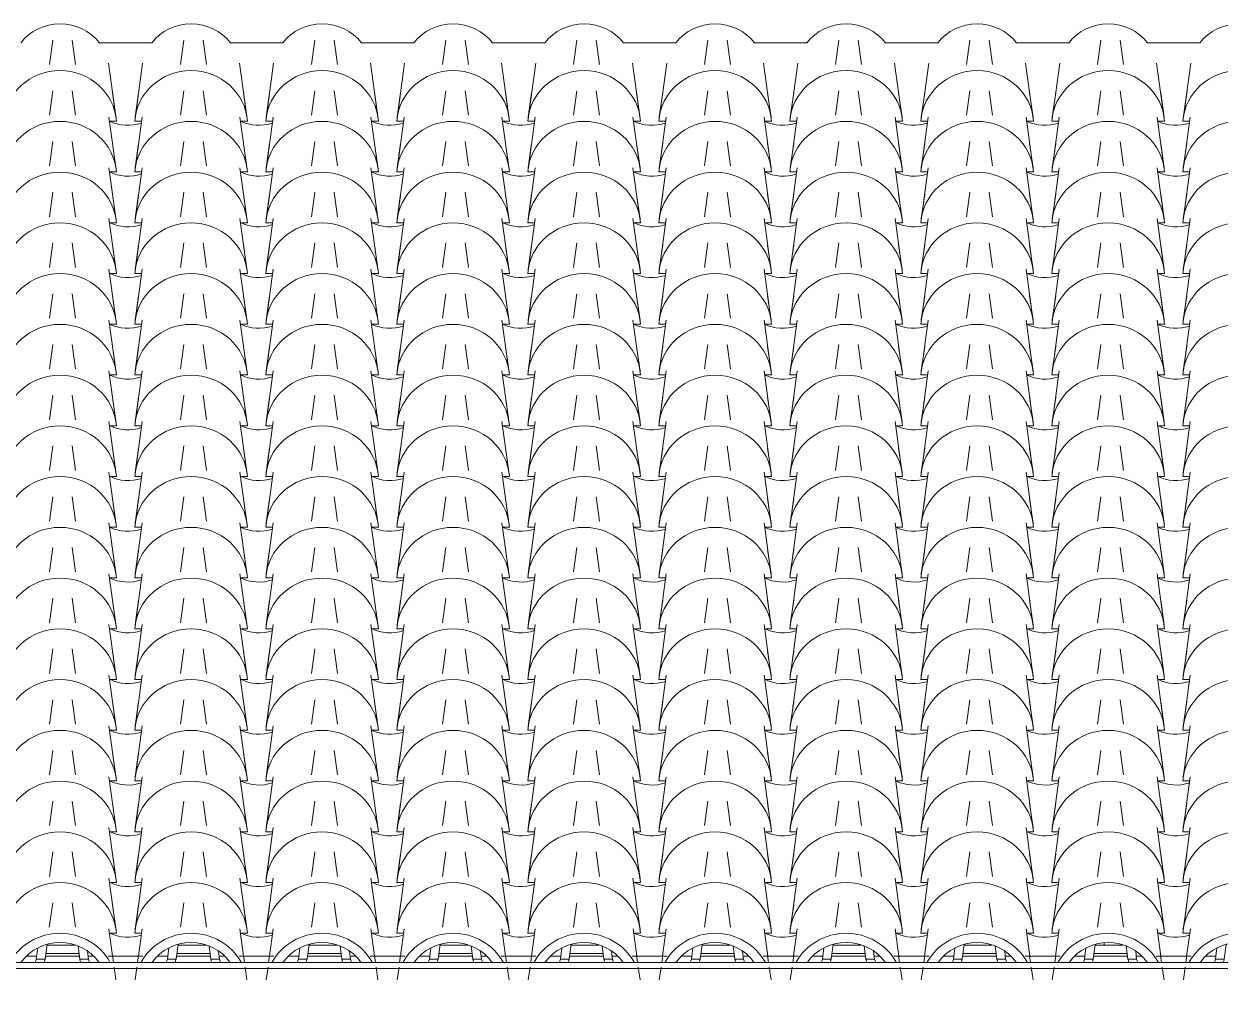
# Model space of a CAD drawing. Header units: millimetres. Extents: x -23833 to 62003, y -3000 to 6760.
# Drawn here: x 31029 to 33520, y 3703 to 5725 of the extents above; entities that cross this region are included whole.
import ezdxf

# ---------------------------------------------------------------- set-up
doc = ezdxf.new("R2010")
doc.units = ezdxf.units.MM
for name, color, linetype, lineweight in [('A-GLAZ-CURT', 52, 'Continuous', 9), ('A-GLAZ-CWMG', 51, 'Continuous', 9), ('A-ROOF-OTLN', 132, 'Continuous', 9)]:
    doc.layers.add(name, color=color, linetype=linetype, lineweight=lineweight)

# ---------------------------------------------------------------- blocks, each defined once
blk = doc.blocks.new('Rectangular Mullion - Ripa-V267-FACHADA FRONTAL')
at = {"layer": 'A-GLAZ-CWMG'}
for p, q in [((-3868.3, 3789.5), (-3937.4, 3789.5)), ((-3877, 3806.8), (-3935.1, 3806.8)), ((-3595.5, 3789.5), (-3664.6, 3789.5)), ((-3604.2, 3806.8), (-3662.2, 3806.8)), ((-3322.7, 3789.5), (-3391.8, 3789.5)), ((-3331.4, 3806.8), (-3389.4, 3806.8)), ((-3049.8, 3789.5), (-3118.9, 3789.5)), ((-3058.6, 3806.8), (-3116.6, 3806.8)), ((-2777, 3789.5), (-2846.1, 3789.5)), ((-2785.7, 3806.8), (-2843.8, 3806.8)), ((-2504.2, 3789.5), (-2573.3, 3789.5)), ((-2512.9, 3806.8), (-2571, 3806.8)), ((-2231.4, 3789.5), (-2300.5, 3789.5)), ((-2240.1, 3806.8), (-2298.1, 3806.8)), ((-1958.6, 3789.5), (-2027.7, 3789.5)), ((-1967.3, 3806.8), (-2025.3, 3806.8)), ((-1685.7, 3789.5), (-1754.8, 3789.5)), ((-1694.5, 3806.8), (-1752.5, 3806.8))]:
    blk.add_line(p, q, dxfattribs=at)
blk = doc.blocks.new('Rectangular Mullion - Caibro-V287-FACHADA FRONTAL')
at = {"layer": 'A-GLAZ-CWMG'}
for p, q in [((-1733.7, 3806.8), (-1733.7, 3811.1)), ((-1783.7, 3663.5), (-1783.7, 3606)), ((-1733.7, 3663.5), (-1783.7, 3663.5)), ((-1733.7, 3606), (-1733.7, 3663.5)), ((-1783.7, 3606), (-1733.7, 3606))]:
    blk.add_line(p, q, dxfattribs=at)
blk = doc.blocks.new('COLONIAL BASE - COLONIAL BASE-4234113-FACHADA FRONTAL')
at = {"layer": 'A-GLAZ-CURT'}
for p, q in [((-7702.3, 3895), (-7695.2, 3844.2)), ((-7476.7, 3844.2), (-7469.5, 3895)), ((-7563.9, 3783.5), (-7556.2, 3840.3)), ((-7352.6, 3840.3), (-7345, 3783.5)), ((-7689.8, 3804.2), (-7686.1, 3777.3)), ((-7668.1, 3777.3), (-7670, 3793.5)), ((-7503.8, 3777.3), (-7500.9, 3800.8)), ((-7485.7, 3777.3), (-7481.5, 3808.1)), ((-7686.1, 3777.3), (-7668.1, 3777.3)), ((-7567, 3761.1), (-7570.8, 3734.2)), ((-7563.7, 3785), (-7565.7, 3770.8)), ((-7503.8, 3777.3), (-7485.7, 3777.3)), ((-7343.2, 3770.8), (-7345.2, 3785)), ((-7338, 3734.2), (-7341.8, 3761.1))]:
    blk.add_line(p, q, dxfattribs=at)
for centre, major_axis, start_param, end_param in [((-7454.4, 3718.8), (117.5, 0), 0.484254, 2.657338), ((-7454.4, 3718.8), (97.5, 0), 0.592752, 2.548841), ((-7585.9, 3799.1), (102.8, 0), 3.36491, 3.43477), ((-7585.9, 3799.1), (85.3, 0), 3.411763, 3.497793), ((-7585.9, 3799.1), (85.3, 0), 5.926985, 6.013015), ((-7585.9, 3799.1), (102.8, 0), 5.990008, 6.059868)]:
    blk.add_ellipse(centre, major_axis=major_axis, ratio=0.957826, start_param=start_param, end_param=end_param, dxfattribs=at)
blk = doc.blocks.new('COLONIAL BASE - COLONIAL BASE-V310-FACHADA FRONTAL')
at = {"layer": 'A-GLAZ-CURT'}
for p, q in [((-7156.7, 4000.7), (-7149.6, 3949.8)), ((-6931, 3949.8), (-6923.9, 4000.7)), ((-7026, 3831.6), (-7010.6, 3946)), ((-6807, 3946), (-6791.5, 3831.6)), ((-7018, 3890.7), (-7025.2, 3839.9)), ((-6792.4, 3839.9), (-6799.5, 3890.7)), ((-7011.7, 3831.6), (-7026, 3831.6)), ((-6791.5, 3831.6), (-6805.8, 3831.6))]:
    blk.add_line(p, q, dxfattribs=at)
for centre, major_axis, start_param, end_param in [((-6908.8, 3824.4), (117.5, 0), 0.063873, 3.077719), ((-7040.3, 3904.7), (85.3, 0), 4.242096, 5.050923)]:
    blk.add_ellipse(centre, major_axis=major_axis, ratio=0.957826, start_param=start_param, end_param=end_param, dxfattribs=at)
blk = doc.blocks.new('COLONIAL BASE - COLONIAL BASE-V313-FACHADA FRONTAL')
at = {"layer": 'A-GLAZ-CURT'}
for p, q in [((-3882.8, 4000.7), (-3875.7, 3949.8)), ((-3657.2, 3949.8), (-3650.1, 4000.7)), ((-3752.2, 3831.6), (-3736.7, 3946)), ((-3533.2, 3946), (-3517.7, 3831.6)), ((-3744.2, 3890.7), (-3751.3, 3839.9)), ((-3518.5, 3839.9), (-3525.7, 3890.7)), ((-3737.9, 3831.6), (-3752.2, 3831.6)), ((-3517.7, 3831.6), (-3532, 3831.6))]:
    blk.add_line(p, q, dxfattribs=at)
for centre, major_axis, start_param, end_param in [((-3634.9, 3824.4), (117.5, 0), 0.063873, 3.077719), ((-3766.4, 3904.7), (85.3, 0), 4.242096, 5.050923)]:
    blk.add_ellipse(centre, major_axis=major_axis, ratio=0.957826, start_param=start_param, end_param=end_param, dxfattribs=at)
blk = doc.blocks.new('COLONIAL BASE - COLONIAL BASE-V315-FACHADA FRONTAL')
at = {"layer": 'A-GLAZ-CURT'}
for p, q in [((-2791.6, 3895), (-2784.4, 3844.2)), ((-2565.9, 3844.2), (-2558.8, 3895)), ((-2653.1, 3783.5), (-2645.4, 3840.3)), ((-2441.9, 3840.3), (-2434.2, 3783.5)), ((-2779, 3804.2), (-2775.4, 3777.3)), ((-2757.3, 3777.3), (-2759.3, 3793.5)), ((-2593, 3777.3), (-2590.2, 3800.8)), ((-2575, 3777.3), (-2570.8, 3808.1)), ((-2775.4, 3777.3), (-2757.3, 3777.3)), ((-2656.3, 3761.1), (-2660, 3734.2)), ((-2652.9, 3785), (-2654.9, 3770.8)), ((-2593, 3777.3), (-2575, 3777.3)), ((-2432.4, 3770.8), (-2434.4, 3785)), ((-2427.3, 3734.2), (-2431.1, 3761.5))]:
    blk.add_line(p, q, dxfattribs=at)
for centre, major_axis, start_param, end_param in [((-2543.7, 3718.8), (117.5, 0), 0.484254, 2.657338), ((-2543.7, 3718.8), (97.5, 0), 0.592752, 2.548841), ((-2675.2, 3799.1), (102.8, 0), 3.36491, 3.43477), ((-2675.2, 3799.1), (85.3, 0), 3.411763, 3.497793), ((-2675.2, 3799.1), (85.3, 0), 5.926985, 6.013015), ((-2675.2, 3799.1), (102.8, 0), 5.990008, 6.059868)]:
    blk.add_ellipse(centre, major_axis=major_axis, ratio=0.957826, start_param=start_param, end_param=end_param, dxfattribs=at)
blk = doc.blocks.new('COLONIAL BASE - COLONIAL BASE-V318-FACHADA FRONTAL')
at = {"layer": 'A-GLAZ-CURT'}
for p, q in [((-1973.1, 4000.7), (-1966, 3949.8)), ((-1747.4, 3949.8), (-1740.3, 4000.7)), ((-1842.5, 3831.6), (-1827, 3946)), ((-1623.4, 3946), (-1607.9, 3831.6)), ((-1834.5, 3890.7), (-1841.6, 3839.9)), ((-1608.8, 3839.9), (-1615.9, 3890.7)), ((-1828.1, 3831.6), (-1842.5, 3831.6)), ((-1620.5, 3831.6), (-1622.2, 3831.6)), ((-1607.9, 3831.6), (-1620, 3831.6))]:
    blk.add_line(p, q, dxfattribs=at)
for centre, major_axis, start_param, end_param in [((-1725.2, 3824.4), (117.5, 0), 0.063873, 3.077719), ((-1856.7, 3904.7), (85.3, 0), 4.242096, 5.050923)]:
    blk.add_ellipse(centre, major_axis=major_axis, ratio=0.957826, start_param=start_param, end_param=end_param, dxfattribs=at)
blk = doc.blocks.new('COLONIAL BASE - COLONIAL BASE-V314-FACHADA FRONTAL')
at = {"layer": 'A-GLAZ-CURT'}
for p, q in [((-7975.1, 5691.3), (-7968, 5640.5)), ((-7749.5, 5640.5), (-7742.4, 5691.3)), ((-7844.5, 5522.3), (-7828.1, 5643.1)), ((-7626.3, 5643.1), (-7610, 5522.3)), ((-7836.5, 5581.4), (-7843.6, 5530.5)), ((-7610.9, 5530.5), (-7618, 5581.4)), ((-7830.2, 5522.3), (-7844.5, 5522.3)), ((-7610, 5522.3), (-7624.3, 5522.3))]:
    blk.add_line(p, q, dxfattribs=at)
for centre, major_axis, start_param, end_param in [((-7727.2, 5626.4), (102.8, 0), 0.648016, 2.493576), ((-7727.2, 5515.1), (117.5, 0), 0.063873, 3.077719), ((-7858.8, 5595.4), (85.3, 0), 4.242096, 5.050923)]:
    blk.add_ellipse(centre, major_axis=major_axis, ratio=0.957826, start_param=start_param, end_param=end_param, dxfattribs=at)
blk = doc.blocks.new('COLONIAL BASE - COLONIAL BASE-V324-FACHADA FRONTAL')
at = {"layer": 'A-GLAZ-CURT'}
for p, q in [((-3882.8, 5691.3), (-3875.7, 5640.5)), ((-3657.2, 5640.5), (-3650.1, 5691.3)), ((-3752.2, 5522.3), (-3735.8, 5643.1)), ((-3534, 5643.1), (-3517.7, 5522.3)), ((-3744.2, 5581.4), (-3751.3, 5530.5)), ((-3518.5, 5530.5), (-3525.7, 5581.4)), ((-3737.9, 5522.3), (-3752.2, 5522.3)), ((-3517.7, 5522.3), (-3532, 5522.3))]:
    blk.add_line(p, q, dxfattribs=at)
for centre, major_axis, start_param, end_param in [((-3634.9, 5626.4), (102.8, 0), 0.648016, 2.493576), ((-3634.9, 5515.1), (117.5, 0), 0.063873, 3.077719), ((-3766.4, 5595.4), (85.3, 0), 4.242096, 5.050923)]:
    blk.add_ellipse(centre, major_axis=major_axis, ratio=0.957826, start_param=start_param, end_param=end_param, dxfattribs=at)
blk = doc.blocks.new('COLONIAL BASE - COLONIAL BASE-V325-FACHADA FRONTAL')
at = {"layer": 'A-GLAZ-CURT'}
for p, q in [((-1973.1, 5691.3), (-1966, 5640.5)), ((-1747.4, 5640.5), (-1740.3, 5691.3)), ((-1842.5, 5522.3), (-1826.1, 5643.1)), ((-1624.3, 5643.1), (-1607.9, 5522.3)), ((-1834.5, 5581.4), (-1841.6, 5530.5)), ((-1608.8, 5530.5), (-1615.9, 5581.4)), ((-1828.1, 5522.3), (-1842.5, 5522.3)), ((-1620.5, 5522.3), (-1622.2, 5522.3)), ((-1607.9, 5522.3), (-1620, 5522.3))]:
    blk.add_line(p, q, dxfattribs=at)
for centre, major_axis, start_param, end_param in [((-1725.2, 5626.4), (102.8, 0), 0.648016, 2.493576), ((-1725.2, 5515.1), (117.5, 0), 0.063873, 3.077719), ((-1856.7, 5595.4), (85.3, 0), 4.242096, 5.050923)]:
    blk.add_ellipse(centre, major_axis=major_axis, ratio=0.957826, start_param=start_param, end_param=end_param, dxfattribs=at)

msp = doc.modelspace()

# ---------------------------------------------------------------- linework, layer by layer
at = {"layer": 'A-ROOF-OTLN'}
for p, q in [((31185.101, 5685.522), (31296.298, 5685.522)), ((31457.922, 5685.522), (31569.119, 5685.522)), ((31730.743, 5685.522), (31841.939, 5685.522)), ((32003.563, 5685.522), (32114.76, 5685.522)), ((32276.384, 5685.522), (32387.58, 5685.522)), ((32549.204, 5685.522), (32660.401, 5685.522)), ((32822.025, 5685.522), (32933.221, 5685.522)), ((33094.845, 5685.522), (33206.042, 5685.522)), ((33367.666, 5685.522), (33478.862, 5685.522)), ((37396.667, 3770.822), (26756.667, 3770.822)), ((31055.007, 3783.522), (31034.735, 3783.522)), ((31144.552, 3783.522), (31073.835, 3783.522)), ((31173.844, 3783.522), (31163.399, 3783.522)), ((31276.934, 3783.522), (31204.481, 3783.522)), ((31327.827, 3783.522), (31307.556, 3783.522)), ((31417.373, 3783.522), (31346.655, 3783.522)), ((31446.664, 3783.522), (31436.22, 3783.522)), ((31549.754, 3783.522), (31477.302, 3783.522)), ((31600.648, 3783.522), (31580.376, 3783.522)), ((31690.193, 3783.522), (31619.476, 3783.522)), ((31719.485, 3783.522), (31709.04, 3783.522)), ((31822.575, 3783.522), (31750.122, 3783.522)), ((31873.468, 3783.522), (31853.197, 3783.522)), ((31963.014, 3783.522), (31892.296, 3783.522)), ((31992.306, 3783.522), (31981.861, 3783.522)), ((32095.395, 3783.522), (32022.943, 3783.522)), ((32146.289, 3783.522), (32126.017, 3783.522)), ((32235.834, 3783.522), (32165.117, 3783.522)), ((32265.126, 3783.522), (32254.681, 3783.522)), ((32368.216, 3783.522), (32295.763, 3783.522)), ((32419.109, 3783.522), (32398.838, 3783.522)), ((32508.655, 3783.522), (32437.937, 3783.522)), ((32537.947, 3783.522), (32527.502, 3783.522)), ((32641.036, 3783.522), (32568.584, 3783.522)), ((32691.93, 3783.522), (32671.658, 3783.522)), ((32781.475, 3783.522), (32710.758, 3783.522)), ((32810.767, 3783.522), (32800.322, 3783.522)), ((32913.857, 3783.522), (32841.404, 3783.522)), ((32964.75, 3783.522), (32944.479, 3783.522)), ((33054.296, 3783.522), (32983.579, 3783.522)), ((33083.588, 3783.522), (33073.143, 3783.522)), ((33186.678, 3783.522), (33114.225, 3783.522)), ((33237.571, 3783.522), (33217.299, 3783.522)), ((33327.116, 3783.522), (33256.874, 3783.522)), ((33356.408, 3783.522), (33345.963, 3783.522)), ((33459.498, 3783.522), (33387.045, 3783.522)), ((33510.391, 3783.522), (33490.12, 3783.522)), ((37396.667, 3758.122), (26756.667, 3758.122))]:
    msp.add_line(p, q, dxfattribs=at)

# ---------------------------------------------------------------- block references
at = {"layer": 'A-GLAZ-CURT'}
for name, p in [('COLONIAL BASE - COLONIAL BASE-V314-FACHADA FRONTAL', (38831.534, 0)), ('COLONIAL BASE - COLONIAL BASE-V324-FACHADA FRONTAL', (35012.047, 0)), ('COLONIAL BASE - COLONIAL BASE-V314-FACHADA FRONTAL', (39377.175, 0)), ('COLONIAL BASE - COLONIAL BASE-V314-FACHADA FRONTAL', (39649.996, 0)), ('COLONIAL BASE - COLONIAL BASE-V314-FACHADA FRONTAL', (39922.816, 0)), ('COLONIAL BASE - COLONIAL BASE-V314-FACHADA FRONTAL', (40195.637, 0)), ('COLONIAL BASE - COLONIAL BASE-V314-FACHADA FRONTAL', (40468.457, 0)), ('COLONIAL BASE - COLONIAL BASE-V314-FACHADA FRONTAL', (40741.278, 0)), ('COLONIAL BASE - COLONIAL BASE-V325-FACHADA FRONTAL', (35012.047, 0)), ('COLONIAL BASE - COLONIAL BASE-V314-FACHADA FRONTAL', (41286.919, 0)), ('COLONIAL BASE - COLONIAL BASE-V310-FACHADA FRONTAL', (38013.073, 1585)), ('COLONIAL BASE - COLONIAL BASE-V313-FACHADA FRONTAL', (35012.047, 1585)), ('COLONIAL BASE - COLONIAL BASE-V310-FACHADA FRONTAL', (38558.714, 1585)), ('COLONIAL BASE - COLONIAL BASE-V310-FACHADA FRONTAL', (38831.534, 1585)), ('COLONIAL BASE - COLONIAL BASE-V310-FACHADA FRONTAL', (39104.355, 1585)), ('COLONIAL BASE - COLONIAL BASE-V310-FACHADA FRONTAL', (39377.175, 1585)), ('COLONIAL BASE - COLONIAL BASE-V310-FACHADA FRONTAL', (39649.996, 1585)), ('COLONIAL BASE - COLONIAL BASE-V310-FACHADA FRONTAL', (39922.816, 1585)), ('COLONIAL BASE - COLONIAL BASE-V318-FACHADA FRONTAL', (35012.047, 1585)), ('COLONIAL BASE - COLONIAL BASE-V310-FACHADA FRONTAL', (40468.457, 1585)), ('COLONIAL BASE - COLONIAL BASE-V310-FACHADA FRONTAL', (38013.073, 1479.333)), ('COLONIAL BASE - COLONIAL BASE-V313-FACHADA FRONTAL', (35012.047, 1479.333)), ('COLONIAL BASE - COLONIAL BASE-V310-FACHADA FRONTAL', (38558.714, 1479.333)), ('COLONIAL BASE - COLONIAL BASE-V310-FACHADA FRONTAL', (38831.534, 1479.333)), ('COLONIAL BASE - COLONIAL BASE-V310-FACHADA FRONTAL', (39104.355, 1479.333)), ('COLONIAL BASE - COLONIAL BASE-V310-FACHADA FRONTAL', (39377.175, 1479.333)), ('COLONIAL BASE - COLONIAL BASE-V310-FACHADA FRONTAL', (39649.996, 1479.333)), ('COLONIAL BASE - COLONIAL BASE-V310-FACHADA FRONTAL', (39922.816, 1479.333)), ('COLONIAL BASE - COLONIAL BASE-V318-FACHADA FRONTAL', (35012.047, 1479.333)), ('COLONIAL BASE - COLONIAL BASE-V310-FACHADA FRONTAL', (40468.457, 1479.333)), ('COLONIAL BASE - COLONIAL BASE-V310-FACHADA FRONTAL', (38013.073, 1373.667)), ('COLONIAL BASE - COLONIAL BASE-V313-FACHADA FRONTAL', (35012.047, 1373.667)), ('COLONIAL BASE - COLONIAL BASE-V310-FACHADA FRONTAL', (38558.714, 1373.667)), ('COLONIAL BASE - COLONIAL BASE-V310-FACHADA FRONTAL', (38831.534, 1373.667)), ('COLONIAL BASE - COLONIAL BASE-V310-FACHADA FRONTAL', (39104.355, 1373.667)), ('COLONIAL BASE - COLONIAL BASE-V310-FACHADA FRONTAL', (39377.175, 1373.667)), ('COLONIAL BASE - COLONIAL BASE-V310-FACHADA FRONTAL', (39649.996, 1373.667)), ('COLONIAL BASE - COLONIAL BASE-V310-FACHADA FRONTAL', (39922.816, 1373.667)), ('COLONIAL BASE - COLONIAL BASE-V318-FACHADA FRONTAL', (35012.047, 1373.667)), ('COLONIAL BASE - COLONIAL BASE-V310-FACHADA FRONTAL', (40468.457, 1373.667)), ('COLONIAL BASE - COLONIAL BASE-V310-FACHADA FRONTAL', (38013.073, 1268)), ('COLONIAL BASE - COLONIAL BASE-V313-FACHADA FRONTAL', (35012.047, 1268)), ('COLONIAL BASE - COLONIAL BASE-V310-FACHADA FRONTAL', (38558.714, 1268)), ('COLONIAL BASE - COLONIAL BASE-V310-FACHADA FRONTAL', (38831.534, 1268)), ('COLONIAL BASE - COLONIAL BASE-V310-FACHADA FRONTAL', (39104.355, 1268)), ('COLONIAL BASE - COLONIAL BASE-V310-FACHADA FRONTAL', (39377.175, 1268)), ('COLONIAL BASE - COLONIAL BASE-V310-FACHADA FRONTAL', (39649.996, 1268)), ('COLONIAL BASE - COLONIAL BASE-V310-FACHADA FRONTAL', (39922.816, 1268)), ('COLONIAL BASE - COLONIAL BASE-V318-FACHADA FRONTAL', (35012.047, 1268)), ('COLONIAL BASE - COLONIAL BASE-V310-FACHADA FRONTAL', (40468.457, 1268)), ('COLONIAL BASE - COLONIAL BASE-V310-FACHADA FRONTAL', (38013.073, 1162.333)), ('COLONIAL BASE - COLONIAL BASE-V313-FACHADA FRONTAL', (35012.047, 1162.333)), ('COLONIAL BASE - COLONIAL BASE-V310-FACHADA FRONTAL', (38558.714, 1162.333)), ('COLONIAL BASE - COLONIAL BASE-V310-FACHADA FRONTAL', (38831.534, 1162.333)), ('COLONIAL BASE - COLONIAL BASE-V310-FACHADA FRONTAL', (39104.355, 1162.333)), ('COLONIAL BASE - COLONIAL BASE-V310-FACHADA FRONTAL', (39377.175, 1162.333)), ('COLONIAL BASE - COLONIAL BASE-V310-FACHADA FRONTAL', (39649.996, 1162.333)), ('COLONIAL BASE - COLONIAL BASE-V310-FACHADA FRONTAL', (39922.816, 1162.333)), ('COLONIAL BASE - COLONIAL BASE-V318-FACHADA FRONTAL', (35012.047, 1162.333)), ('COLONIAL BASE - COLONIAL BASE-V310-FACHADA FRONTAL', (40468.457, 1162.333)), ('COLONIAL BASE - COLONIAL BASE-V310-FACHADA FRONTAL', (38013.073, 1056.667)), ('COLONIAL BASE - COLONIAL BASE-V313-FACHADA FRONTAL', (35012.047, 1056.667)), ('COLONIAL BASE - COLONIAL BASE-V310-FACHADA FRONTAL', (38558.714, 1056.667)), ('COLONIAL BASE - COLONIAL BASE-V310-FACHADA FRONTAL', (38831.534, 1056.667)), ('COLONIAL BASE - COLONIAL BASE-V310-FACHADA FRONTAL', (39104.355, 1056.667)), ('COLONIAL BASE - COLONIAL BASE-V310-FACHADA FRONTAL', (39377.175, 1056.667)), ('COLONIAL BASE - COLONIAL BASE-V310-FACHADA FRONTAL', (39649.996, 1056.667)), ('COLONIAL BASE - COLONIAL BASE-V310-FACHADA FRONTAL', (39922.816, 1056.667)), ('COLONIAL BASE - COLONIAL BASE-V318-FACHADA FRONTAL', (35012.047, 1056.667)), ('COLONIAL BASE - COLONIAL BASE-V310-FACHADA FRONTAL', (40468.457, 1056.667)), ('COLONIAL BASE - COLONIAL BASE-V310-FACHADA FRONTAL', (38013.073, 951)), ('COLONIAL BASE - COLONIAL BASE-V313-FACHADA FRONTAL', (35012.047, 951)), ('COLONIAL BASE - COLONIAL BASE-V310-FACHADA FRONTAL', (38558.714, 951)), ('COLONIAL BASE - COLONIAL BASE-V310-FACHADA FRONTAL', (38831.534, 951)), ('COLONIAL BASE - COLONIAL BASE-V310-FACHADA FRONTAL', (39104.355, 951)), ('COLONIAL BASE - COLONIAL BASE-V310-FACHADA FRONTAL', (39377.175, 951)), ('COLONIAL BASE - COLONIAL BASE-V310-FACHADA FRONTAL', (39649.996, 951)), ('COLONIAL BASE - COLONIAL BASE-V310-FACHADA FRONTAL', (39922.816, 951)), ('COLONIAL BASE - COLONIAL BASE-V318-FACHADA FRONTAL', (35012.047, 951)), ('COLONIAL BASE - COLONIAL BASE-V310-FACHADA FRONTAL', (40468.457, 951)), ('COLONIAL BASE - COLONIAL BASE-V310-FACHADA FRONTAL', (38013.073, 845.333)), ('COLONIAL BASE - COLONIAL BASE-V313-FACHADA FRONTAL', (35012.047, 845.333)), ('COLONIAL BASE - COLONIAL BASE-V310-FACHADA FRONTAL', (38558.714, 845.333)), ('COLONIAL BASE - COLONIAL BASE-V310-FACHADA FRONTAL', (38831.534, 845.333)), ('COLONIAL BASE - COLONIAL BASE-V310-FACHADA FRONTAL', (39104.355, 845.333)), ('COLONIAL BASE - COLONIAL BASE-V310-FACHADA FRONTAL', (39377.175, 845.333)), ('COLONIAL BASE - COLONIAL BASE-V310-FACHADA FRONTAL', (39649.996, 845.333)), ('COLONIAL BASE - COLONIAL BASE-V310-FACHADA FRONTAL', (39922.816, 845.333)), ('COLONIAL BASE - COLONIAL BASE-V318-FACHADA FRONTAL', (35012.047, 845.333)), ('COLONIAL BASE - COLONIAL BASE-V310-FACHADA FRONTAL', (40468.457, 845.333)), ('COLONIAL BASE - COLONIAL BASE-V310-FACHADA FRONTAL', (38013.073, 739.667)), ('COLONIAL BASE - COLONIAL BASE-V313-FACHADA FRONTAL', (35012.047, 739.667)), ('COLONIAL BASE - COLONIAL BASE-V310-FACHADA FRONTAL', (38558.714, 739.667)), ('COLONIAL BASE - COLONIAL BASE-V310-FACHADA FRONTAL', (38831.534, 739.667)), ('COLONIAL BASE - COLONIAL BASE-V310-FACHADA FRONTAL', (39104.355, 739.667)), ('COLONIAL BASE - COLONIAL BASE-V310-FACHADA FRONTAL', (39377.175, 739.667)), ('COLONIAL BASE - COLONIAL BASE-V310-FACHADA FRONTAL', (39649.996, 739.667)), ('COLONIAL BASE - COLONIAL BASE-V310-FACHADA FRONTAL', (39922.816, 739.667)), ('COLONIAL BASE - COLONIAL BASE-V318-FACHADA FRONTAL', (35012.047, 739.667)), ('COLONIAL BASE - COLONIAL BASE-V310-FACHADA FRONTAL', (40468.457, 739.667)), ('COLONIAL BASE - COLONIAL BASE-V310-FACHADA FRONTAL', (38013.073, 634)), ('COLONIAL BASE - COLONIAL BASE-V313-FACHADA FRONTAL', (35012.047, 634)), ('COLONIAL BASE - COLONIAL BASE-V310-FACHADA FRONTAL', (38558.714, 634)), ('COLONIAL BASE - COLONIAL BASE-V310-FACHADA FRONTAL', (38831.534, 634)), ('COLONIAL BASE - COLONIAL BASE-V310-FACHADA FRONTAL', (39104.355, 634)), ('COLONIAL BASE - COLONIAL BASE-V310-FACHADA FRONTAL', (39377.175, 634)), ('COLONIAL BASE - COLONIAL BASE-V310-FACHADA FRONTAL', (39649.996, 634)), ('COLONIAL BASE - COLONIAL BASE-V310-FACHADA FRONTAL', (39922.816, 634)), ('COLONIAL BASE - COLONIAL BASE-V318-FACHADA FRONTAL', (35012.047, 634)), ('COLONIAL BASE - COLONIAL BASE-V310-FACHADA FRONTAL', (40468.457, 634)), ('COLONIAL BASE - COLONIAL BASE-V310-FACHADA FRONTAL', (38013.073, 528.333)), ('COLONIAL BASE - COLONIAL BASE-V313-FACHADA FRONTAL', (35012.047, 528.333)), ('COLONIAL BASE - COLONIAL BASE-V310-FACHADA FRONTAL', (38558.714, 528.333)), ('COLONIAL BASE - COLONIAL BASE-V310-FACHADA FRONTAL', (38831.534, 528.333)), ('COLONIAL BASE - COLONIAL BASE-V310-FACHADA FRONTAL', (39104.355, 528.333)), ('COLONIAL BASE - COLONIAL BASE-V310-FACHADA FRONTAL', (39377.175, 528.333)), ('COLONIAL BASE - COLONIAL BASE-V310-FACHADA FRONTAL', (39649.996, 528.333)), ('COLONIAL BASE - COLONIAL BASE-V310-FACHADA FRONTAL', (39922.816, 528.333)), ('COLONIAL BASE - COLONIAL BASE-V318-FACHADA FRONTAL', (35012.047, 528.333)), ('COLONIAL BASE - COLONIAL BASE-V310-FACHADA FRONTAL', (40468.457, 528.333)), ('COLONIAL BASE - COLONIAL BASE-V310-FACHADA FRONTAL', (38013.073, 422.667)), ('COLONIAL BASE - COLONIAL BASE-V313-FACHADA FRONTAL', (35012.047, 422.667)), ('COLONIAL BASE - COLONIAL BASE-V310-FACHADA FRONTAL', (38558.714, 422.667)), ('COLONIAL BASE - COLONIAL BASE-V310-FACHADA FRONTAL', (38831.534, 422.667)), ('COLONIAL BASE - COLONIAL BASE-V310-FACHADA FRONTAL', (39104.355, 422.667)), ('COLONIAL BASE - COLONIAL BASE-V310-FACHADA FRONTAL', (39377.175, 422.667)), ('COLONIAL BASE - COLONIAL BASE-V310-FACHADA FRONTAL', (39649.996, 422.667)), ('COLONIAL BASE - COLONIAL BASE-V310-FACHADA FRONTAL', (39922.816, 422.667)), ('COLONIAL BASE - COLONIAL BASE-V318-FACHADA FRONTAL', (35012.047, 422.667)), ('COLONIAL BASE - COLONIAL BASE-V310-FACHADA FRONTAL', (40468.457, 422.667)), ('COLONIAL BASE - COLONIAL BASE-V310-FACHADA FRONTAL', (38013.073, 317)), ('COLONIAL BASE - COLONIAL BASE-V313-FACHADA FRONTAL', (35012.047, 317)), ('COLONIAL BASE - COLONIAL BASE-V310-FACHADA FRONTAL', (38558.714, 317)), ('COLONIAL BASE - COLONIAL BASE-V310-FACHADA FRONTAL', (38831.534, 317)), ('COLONIAL BASE - COLONIAL BASE-V310-FACHADA FRONTAL', (39104.355, 317)), ('COLONIAL BASE - COLONIAL BASE-V310-FACHADA FRONTAL', (39377.175, 317)), ('COLONIAL BASE - COLONIAL BASE-V310-FACHADA FRONTAL', (39649.996, 317)), ('COLONIAL BASE - COLONIAL BASE-V310-FACHADA FRONTAL', (39922.816, 317)), ('COLONIAL BASE - COLONIAL BASE-V318-FACHADA FRONTAL', (35012.047, 317)), ('COLONIAL BASE - COLONIAL BASE-V310-FACHADA FRONTAL', (40468.457, 317)), ('COLONIAL BASE - COLONIAL BASE-V310-FACHADA FRONTAL', (38013.073, 211.333)), ('COLONIAL BASE - COLONIAL BASE-V313-FACHADA FRONTAL', (35012.047, 211.333)), ('COLONIAL BASE - COLONIAL BASE-V310-FACHADA FRONTAL', (38558.714, 211.333)), ('COLONIAL BASE - COLONIAL BASE-V310-FACHADA FRONTAL', (38831.534, 211.333)), ('COLONIAL BASE - COLONIAL BASE-V310-FACHADA FRONTAL', (39104.355, 211.333)), ('COLONIAL BASE - COLONIAL BASE-V310-FACHADA FRONTAL', (39377.175, 211.333)), ('COLONIAL BASE - COLONIAL BASE-V310-FACHADA FRONTAL', (39649.996, 211.333)), ('COLONIAL BASE - COLONIAL BASE-V310-FACHADA FRONTAL', (39922.816, 211.333)), ('COLONIAL BASE - COLONIAL BASE-V318-FACHADA FRONTAL', (35012.047, 211.333)), ('COLONIAL BASE - COLONIAL BASE-V310-FACHADA FRONTAL', (40468.457, 211.333)), ('COLONIAL BASE - COLONIAL BASE-V310-FACHADA FRONTAL', (38013.073, 105.667)), ('COLONIAL BASE - COLONIAL BASE-V313-FACHADA FRONTAL', (35012.047, 105.667)), ('COLONIAL BASE - COLONIAL BASE-V310-FACHADA FRONTAL', (38558.714, 105.667)), ('COLONIAL BASE - COLONIAL BASE-V310-FACHADA FRONTAL', (38831.534, 105.667)), ('COLONIAL BASE - COLONIAL BASE-V310-FACHADA FRONTAL', (39104.355, 105.667)), ('COLONIAL BASE - COLONIAL BASE-V310-FACHADA FRONTAL', (39377.175, 105.667)), ('COLONIAL BASE - COLONIAL BASE-V310-FACHADA FRONTAL', (39649.996, 105.667)), ('COLONIAL BASE - COLONIAL BASE-V310-FACHADA FRONTAL', (39922.816, 105.667)), ('COLONIAL BASE - COLONIAL BASE-V318-FACHADA FRONTAL', (35012.047, 105.667)), ('COLONIAL BASE - COLONIAL BASE-V310-FACHADA FRONTAL', (40468.457, 105.667)), ('COLONIAL BASE - COLONIAL BASE-V310-FACHADA FRONTAL', (38013.073, 0)), ('COLONIAL BASE - COLONIAL BASE-V313-FACHADA FRONTAL', (35012.047, 0)), ('COLONIAL BASE - COLONIAL BASE-V310-FACHADA FRONTAL', (38558.714, 0)), ('COLONIAL BASE - COLONIAL BASE-V310-FACHADA FRONTAL', (38831.534, 0)), ('COLONIAL BASE - COLONIAL BASE-V310-FACHADA FRONTAL', (39104.355, 0)), ('COLONIAL BASE - COLONIAL BASE-V310-FACHADA FRONTAL', (39377.175, 0)), ('COLONIAL BASE - COLONIAL BASE-V310-FACHADA FRONTAL', (39649.996, 0)), ('COLONIAL BASE - COLONIAL BASE-V310-FACHADA FRONTAL', (39922.816, 0)), ('COLONIAL BASE - COLONIAL BASE-V318-FACHADA FRONTAL', (35012.047, 0)), ('COLONIAL BASE - COLONIAL BASE-V310-FACHADA FRONTAL', (40468.457, 0)), ('COLONIAL BASE - COLONIAL BASE-4234113-FACHADA FRONTAL', (38558.714, 0)), ('COLONIAL BASE - COLONIAL BASE-4234113-FACHADA FRONTAL', (38831.534, 0)), ('COLONIAL BASE - COLONIAL BASE-4234113-FACHADA FRONTAL', (39104.355, 0)), ('COLONIAL BASE - COLONIAL BASE-4234113-FACHADA FRONTAL', (39377.175, 0)), ('COLONIAL BASE - COLONIAL BASE-4234113-FACHADA FRONTAL', (39649.996, 0)), ('COLONIAL BASE - COLONIAL BASE-V315-FACHADA FRONTAL', (35012.047, 0)), ('COLONIAL BASE - COLONIAL BASE-4234113-FACHADA FRONTAL', (40195.637, 0)), ('COLONIAL BASE - COLONIAL BASE-4234113-FACHADA FRONTAL', (40468.457, 0)), ('COLONIAL BASE - COLONIAL BASE-4234113-FACHADA FRONTAL', (40741.278, 0)), ('COLONIAL BASE - COLONIAL BASE-4234113-FACHADA FRONTAL', (41014.098, 0))]:
    msp.add_blockref(name, p, dxfattribs=at)
at = {"layer": 'A-GLAZ-CWMG'}
for name in ['Rectangular Mullion - Caibro-V287-FACHADA FRONTAL', 'Rectangular Mullion - Ripa-V267-FACHADA FRONTAL']:
    msp.add_blockref(name, (35012.047, 0), dxfattribs=at)

doc.saveas('drawing.dxf')
